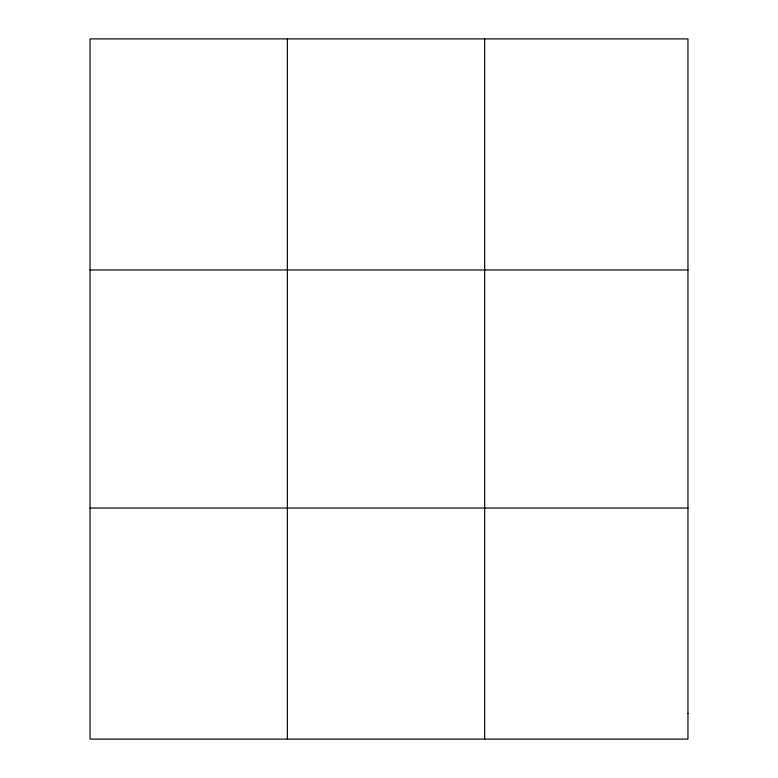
<?xml version="1.0" encoding="UTF-8"?>
<svg xmlns="http://www.w3.org/2000/svg" width="778" height="778" viewBox="0 0 778 778"><rect width="100%" height="100%" fill="white"/><g stroke="black" fill="none" stroke-linecap="round" stroke-linejoin="round"><path stroke-width="1.17" d="M287.354 38.9L287.354 739.1M484.665 38.9L484.665 739.1M90.044 269.966L687.956 269.966M90.044 508.034L687.956 508.034M687.956 713.426L687.956 739.1L90.044 739.1L90.044 38.9L687.956 38.9L687.956 713.426"/></g></svg>
